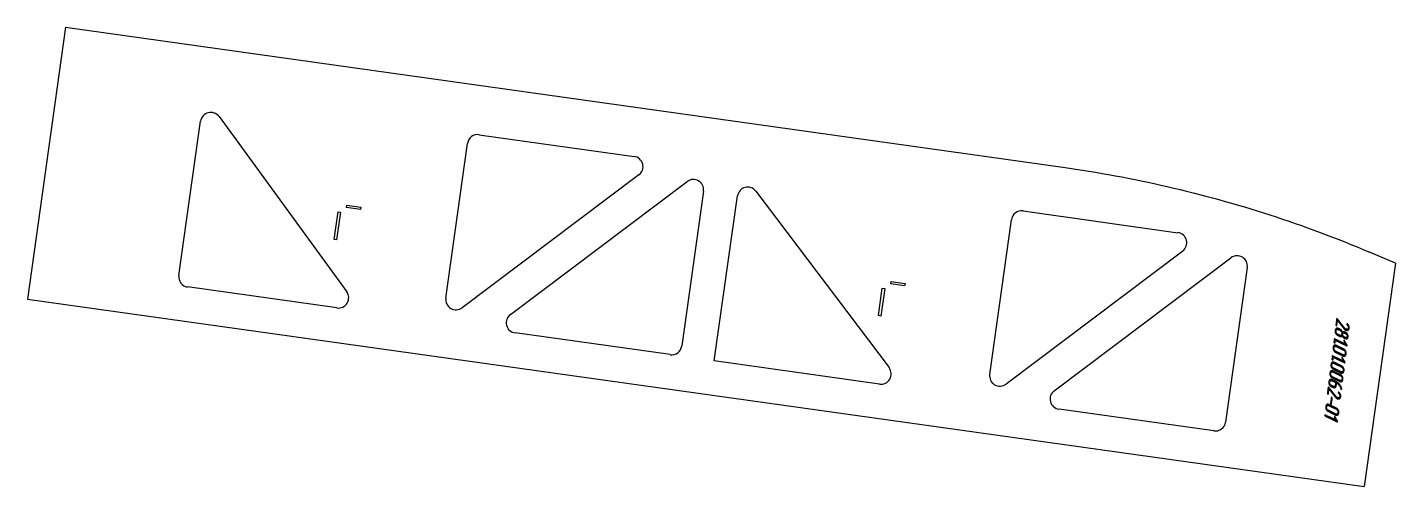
# Model space of a CAD drawing. Header units: millimetres. Extents: x 53 to 2045, y 127 to 796.
import ezdxf

# ---------------------------------------------------------------- set-up
doc = ezdxf.new("R2010")
doc.units = ezdxf.units.MM
doc.linetypes.add('K5LT_BASIC', pattern=[0])
doc.layers.add('Engraving', color=7, linetype='Continuous')

msp = doc.modelspace()

# ---------------------------------------------------------------- linework, layer by layer
at = {"color": 143, "linetype": 'K5LT_BASIC', "lineweight": 25, "true_color": 0x33acca}
for p, q in [((108.6, 795.9), (53, 399.7)), ((108.6, 795.9), (1560.4, 592)), ((273.5, 434.4), (305, 659)), ((332, 665.8), (518, 410.6)), ((710.9, 639.4), (936.4, 607.8)), ((662.3, 401.3), (693.9, 626.7)), ((943.4, 580.9), (686.2, 387.2)), ((756.2, 377.4), (1013.4, 571.1)), ((1037.3, 557.1), (1005.7, 331.6)), ((1053.1, 309.8), (1086.8, 550.1)), ((1113.7, 557.1), (1307.6, 300)), ((499.8, 486.9), (505.4, 527)), ((508.9, 526.5), (503.2, 486.4)), ((505.4, 527), (508.9, 526.5)), ((517.7, 533.2), (518.2, 536.7)), ((538, 530.3), (517.7, 533.2)), ((518.2, 536.7), (538.5, 533.8)), ((538.5, 533.8), (538, 530.3)), ((1502.6, 528.3), (1728.1, 496.6)), ((1454, 290.1), (1485.6, 515.5)), ((503.2, 486.4), (499.8, 486.9)), ((1735.1, 469.8), (1477.9, 276)), ((1547.9, 266.2), (1805.1, 460)), ((2045, 452.2), (2006.7, 468.4)), ((1829, 445.9), (1797.4, 220.5)), ((2045, 452.2), (1999.3, 126.5)), ((1309.9, 422), (1310.4, 425.4)), ((1330.2, 419.1), (1309.9, 422)), ((1310.4, 425.4), (1330.7, 422.6)), ((1330.7, 422.6), (1330.2, 419.1)), ((53, 399.7), (1999.3, 126.5)), ((503.7, 387), (286.3, 417.5)), ((1292, 375.7), (1297.6, 415.8)), ((1301.1, 415.3), (1295.5, 375.2)), ((1297.6, 415.8), (1301.1, 415.3)), ((1295.5, 375.2), (1292, 375.7)), ((988.7, 318.9), (763.2, 350.5)), ((1293.5, 276.1), (1053.1, 309.8)), ((1780.4, 207.7), (1554.9, 239.4))]:
    msp.add_line(p, q, dxfattribs=at)
for centre, start, end in [((319.9, 656.9), 36.0858, 172.0083), ((708.8, 624.6), 82.0083, 172.0083), ((934.3, 592.9), 306.9916, 82.0083), ((1022.5, 559.2), 352.0083, 126.9916), ((1101.7, 548), 37.025, 172.0083), ((1500.5, 513.4), 82.0083, 172.0083), ((1726, 481.8), 306.9916, 82.0083), ((1814.2, 448), 352.0083, 126.9916), ((288.4, 432.3), 172.0083, 262.0083), ((505.8, 401.8), 262.0083, 36.0858), ((677.1, 399.2), 172.0083, 306.9916), ((765.2, 365.4), 126.9916, 262.0083), ((990.8, 333.7), 262.0083, 352.0083), ((1295.6, 290.9), 262.0083, 37.025), ((1468.8, 288), 172.0083, 306.9916), ((1556.9, 254.2), 126.9916, 262.0083), ((1782.5, 222.6), 262.0083, 352.0083)]:
    msp.add_arc(centre, 15, start, end, dxfattribs=at)
msp.add_open_spline([(1560.4, 592), (1611.3, 584.9), (1712.9, 566.1), (1862.6, 524.6), (1959.4, 488.5), (2006.7, 468.4)], degree=3, dxfattribs=at)
at = {"layer": 'Engraving', "color": 143, "linetype": 'K5LT_BASIC', "lineweight": 25, "true_color": 0x33acca}
for points, knots in [([(1958.1, 362.4), (1958.6, 366.6), (1959.1, 370.8), (1959.1, 371.1), (1959.4, 371.2), (1959.6, 371.3), (1959.9, 371.1), (1960.1, 371), (1960.2, 370.9), (1965.4, 364.3), (1970.5, 357.7), (1970.7, 357.4), (1971, 357.2), (1971.2, 356.9), (1971.4, 356.7), (1971.9, 356.3), (1972.4, 356.1), (1973.8, 355.4), (1974.9, 356.1), (1975.4, 356.4), (1975.7, 357), (1976.1, 357.5), (1976.1, 358.2), (1976.3, 359.2), (1975.8, 360.3), (1975.4, 361.4), (1974.2, 362.5), (1974, 362.7), (1973.9, 362.9), (1973.9, 363.1), (1973.9, 363.4), (1973.9, 363.7), (1974.1, 363.8), (1974.3, 363.9), (1974.6, 363.8), (1974.7, 363.7), (1974.9, 363.6), (1976.4, 362.2), (1977.1, 360.6), (1977.7, 359.1), (1977.5, 357.6), (1977.3, 355.6), (1975.8, 354.7), (1974.2, 353.7), (1972.2, 354.6), (1971.6, 354.9), (1971, 355.4), (1970.3, 356), (1969.6, 356.9), (1964.9, 362.9), (1960.3, 368.8), (1959.8, 365.3), (1959.4, 361.7), (1959.4, 361.5), (1959.1, 361.3), (1958.9, 361.2), (1958.6, 361.3), (1958.4, 361.5), (1958.2, 361.7), (1958, 362), (1958.1, 362.4)], [0, 0, 0, 3.047826, 3.047826, 3.226196, 3.226196, 3.425035, 3.425035, 3.570989, 3.570989, 9.561221, 9.561221, 9.825724, 9.825724, 10.050668, 10.050668, 10.473601, 10.473601, 11.396415, 11.396415, 11.832946, 11.832946, 12.317549, 12.317549, 13.072233, 13.072233, 14.062635, 14.062635, 14.240973, 14.240973, 14.40613, 14.40613, 14.588981, 14.588981, 14.779051, 14.779051, 14.881829, 14.881829, 16.249197, 16.249197, 17.325971, 17.325971, 18.610175, 18.610175, 19.935785, 19.935785, 20.483021, 20.483021, 21.195978, 21.195978, 26.62229, 26.62229, 29.191003, 29.191003, 29.365522, 29.365522, 29.547183, 29.547183, 29.763638, 29.763638, 30, 30, 30]), ([(1956, 340.3), (1955.7, 340.5), (1955.5, 340.8), (1955.4, 341.1), (1955.4, 341.4), (1955.5, 341.5), (1955.7, 341.8), (1955.9, 341.9), (1956.2, 341.7), (1964.2, 337.9), (1972.1, 334), (1970.9, 336.2), (1969.6, 338.4), (1969.4, 338.8), (1969.5, 339), (1969.5, 339.3), (1969.7, 339.4), (1970, 339.5), (1970.3, 339.4), (1970.4, 339.4), (1970.7, 339), (1972.5, 335.9), (1974.2, 332.8), (1974.4, 332.5), (1974.3, 332.2), (1974.3, 331.9), (1974.1, 331.8), (1973.9, 331.7), (1973.6, 331.8), (1964.8, 336.1), (1956, 340.3)], [0, 0, 0, 0.181151, 0.181151, 0.343934, 0.343934, 0.472146, 0.472146, 0.625059, 0.625059, 5.39951, 5.39951, 6.773407, 6.773407, 6.936544, 6.936544, 7.074093, 7.074093, 7.217588, 7.217588, 7.383484, 7.383484, 9.302301, 9.302301, 9.462957, 9.462957, 9.596849, 9.596849, 9.739807, 9.739807, 15, 15, 15]), ([(1960.5, 347.1), (1958.8, 347.9), (1957.7, 349.7), (1956.7, 351.5), (1956.9, 353.3), (1957, 354), (1957.1, 354.7), (1957.3, 356.3), (1958.6, 357), (1960, 357.8), (1961.7, 356.9), (1963, 356.3), (1964.4, 355.6), (1965.4, 355.1), (1966.3, 354.1), (1967.2, 353), (1967.7, 351.6), (1968.3, 352.1), (1969.2, 352.1), (1970.1, 352.1), (1971, 351.7), (1971.7, 351.3), (1972.4, 351), (1974, 350.2), (1975.1, 348.4), (1975.7, 347.5), (1975.9, 346.6), (1975.9, 346.2), (1976, 345.7), (1976, 345.5), (1976, 345.3), (1976, 345), (1975.9, 344.8), (1975.7, 343.1), (1974.4, 342.4), (1973.7, 342), (1973, 342.1), (1972.6, 342.1), (1972.2, 342.2), (1972, 342.3), (1971.8, 342.3), (1971.6, 342.4), (1971.4, 342.5), (1970.7, 342.9), (1970, 343.2), (1969, 343.7), (1968.3, 344.4), (1967.6, 345.2), (1967, 346.3), (1966.5, 345.5), (1965.4, 345.4), (1964.3, 345.2), (1963.2, 345.8), (1961.8, 346.4), (1960.5, 347.1)], [0, 0, 0, 1.873598, 1.873598, 3.69261, 3.69261, 4.386884, 4.386884, 5.818535, 5.818535, 7.364988, 7.364988, 8.831065, 8.831065, 10.043454, 10.043454, 11.431214, 11.431214, 12.22177, 12.22177, 13.14885, 13.14885, 13.899491, 13.899491, 15.762312, 15.762312, 16.708293, 16.708293, 17.125443, 17.125443, 17.362221, 17.362221, 17.577677, 17.577677, 19.055802, 19.055802, 19.771228, 19.771228, 20.139764, 20.139764, 20.365597, 20.365597, 20.592941, 20.592941, 21.340886, 21.340886, 22.373032, 22.373032, 23.469845, 23.469845, 24.415003, 24.415003, 25.533412, 25.533412, 27, 27, 27]), ([(1960.6, 348.5), (1962, 347.8), (1963.3, 347.2), (1964.4, 346.6), (1965.3, 347.1), (1966.2, 347.5), (1966.4, 348.7), (1966.5, 349.4), (1966.6, 350.1), (1966.7, 351.3), (1966, 352.5), (1965.3, 353.7), (1964.2, 354.2), (1962.9, 354.9), (1961.5, 355.5), (1960.4, 356.1), (1959.5, 355.6), (1958.6, 355.1), (1958.5, 354), (1958.4, 353.3), (1958.3, 352.6), (1958.1, 351.4), (1958.8, 350.2), (1959.5, 349), (1960.6, 348.5)], [0, 0, 0, 1.329406, 1.329406, 2.254108, 2.254108, 3.148824, 3.148824, 3.778355, 3.778355, 4.877538, 4.877538, 6.009386, 6.009386, 7.338792, 7.338792, 8.260968, 8.260968, 9.137189, 9.137189, 9.766721, 9.766721, 10.866842, 10.866842, 12, 12, 12]), ([(1970.2, 344.6), (1970.8, 344.3), (1971.5, 343.9), (1972.7, 343.4), (1973.5, 343.8), (1974.4, 344.3), (1974.6, 345.5), (1974.7, 346.6), (1974, 347.8), (1973.4, 349), (1972.2, 349.6), (1971.5, 349.9), (1970.9, 350.3), (1969.7, 350.8), (1968.8, 350.4), (1968, 349.9), (1967.8, 348.8), (1967.7, 347.6), (1968.3, 346.4), (1969, 345.2), (1970.2, 344.6)], [0, 0, 0, 0.718951, 0.718951, 1.697337, 1.697337, 2.634709, 2.634709, 3.797866, 3.797866, 5.000561, 5.000561, 5.719512, 5.719512, 6.697901, 6.697901, 7.635273, 7.635273, 8.789173, 8.789173, 10, 10, 10]), ([(1957.4, 322.4), (1955.7, 323.2), (1954.7, 325), (1953.6, 326.8), (1953.9, 328.6), (1953.9, 329.3), (1954, 330), (1954.2, 331.6), (1955.6, 332.4), (1956.9, 333.1), (1958.6, 332.3), (1964, 329.6), (1969.4, 327), (1971, 326.2), (1972.1, 324.4), (1973.2, 322.6), (1972.9, 320.8), (1972.9, 320.1), (1972.8, 319.4), (1972.6, 317.7), (1971.2, 317), (1969.9, 316.3), (1968.2, 317.1), (1962.8, 319.8), (1957.4, 322.4)], [0, 0, 0, 0.846521, 0.846521, 1.674424, 1.674424, 1.989042, 1.989042, 2.637777, 2.637777, 3.338641, 3.338641, 5.996422, 5.996422, 6.83575, 6.83575, 7.667338, 7.667338, 7.981955, 7.981955, 8.645972, 8.645972, 9.342219, 9.342219, 12, 12, 12]), ([(1957, 336.6), (1957, 336.2), (1956.6, 336), (1956.2, 335.8), (1955.9, 336), (1955.5, 336.2), (1955.2, 336.6), (1954.9, 337), (1955, 337.5), (1955, 338), (1955.4, 338.2), (1955.7, 338.3), (1956.1, 338.1), (1956.3, 338), (1956.7, 337.5), (1957.1, 337.1), (1957, 336.6)], [0, 0, 0, 0.855828, 0.855828, 1.74556, 1.74556, 2.805969, 2.805969, 3.96496, 3.96496, 4.876932, 4.876932, 5.801755, 5.801755, 6.76801, 6.76801, 8, 8, 8]), ([(1957.6, 323.8), (1963, 321.2), (1968.4, 318.6), (1969.5, 318), (1970.4, 318.5), (1971.3, 318.9), (1971.4, 320.1), (1971.5, 320.8), (1971.6, 321.5), (1971.7, 322.7), (1971.1, 323.9), (1970.4, 325.1), (1969.2, 325.6), (1963.8, 328.2), (1958.4, 330.8), (1957.3, 331.4), (1956.4, 330.9), (1955.5, 330.5), (1955.4, 329.3), (1955.3, 328.6), (1955.2, 327.9), (1955.1, 326.8), (1955.7, 325.6), (1956.4, 324.3), (1957.6, 323.8)], [0, 0, 0, 3.194824, 3.194824, 3.749556, 3.749556, 4.284872, 4.284872, 4.662943, 4.662943, 5.32312, 5.32312, 6.003067, 6.003067, 9.197891, 9.197891, 9.751896, 9.751896, 10.278148, 10.278148, 10.656218, 10.656218, 11.310094, 11.310094, 12, 12, 12]), ([(1954.3, 297.7), (1952.7, 298.5), (1951.6, 300.3), (1950.6, 302.1), (1950.8, 303.9), (1950.9, 304.6), (1951, 305.3), (1951.2, 306.9), (1952.5, 307.7), (1953.8, 308.4), (1955.5, 307.6), (1961, 305), (1966.4, 302.3), (1968, 301.6), (1969, 299.7), (1970.1, 297.9), (1969.9, 296.2), (1969.8, 295.4), (1969.7, 294.7), (1969.5, 293), (1968.2, 292.3), (1966.8, 291.6), (1965.1, 292.5), (1959.7, 295.1), (1954.3, 297.7)], [0, 0, 0, 0.846521, 0.846521, 1.674424, 1.674424, 1.989042, 1.989042, 2.637777, 2.637777, 3.338641, 3.338641, 5.996422, 5.996422, 6.83575, 6.83575, 7.667338, 7.667338, 7.981955, 7.981955, 8.645972, 8.645972, 9.342219, 9.342219, 12, 12, 12]), ([(1953.9, 311.9), (1953.9, 311.5), (1953.5, 311.3), (1953.2, 311.1), (1952.8, 311.3), (1952.4, 311.5), (1952.1, 311.9), (1951.8, 312.4), (1951.9, 312.9), (1952, 313.4), (1952.3, 313.5), (1952.6, 313.6), (1953.1, 313.4), (1953.3, 313.3), (1953.6, 312.9), (1954, 312.4), (1953.9, 311.9)], [0, 0, 0, 0.855828, 0.855828, 1.74556, 1.74556, 2.805969, 2.805969, 3.96496, 3.96496, 4.876932, 4.876932, 5.801755, 5.801755, 6.76801, 6.76801, 8, 8, 8]), ([(1954.5, 299.1), (1959.9, 296.5), (1965.3, 293.9), (1966.4, 293.3), (1967.3, 293.8), (1968.2, 294.2), (1968.4, 295.4), (1968.4, 296.1), (1968.5, 296.8), (1968.7, 298), (1968, 299.2), (1967.3, 300.4), (1966.2, 300.9), (1960.8, 303.6), (1955.4, 306.2), (1954.3, 306.7), (1953.4, 306.2), (1952.5, 305.8), (1952.3, 304.7), (1952.2, 304), (1952.1, 303.2), (1952, 302.1), (1952.7, 300.9), (1953.3, 299.7), (1954.5, 299.1)], [0, 0, 0, 3.194824, 3.194824, 3.749556, 3.749556, 4.284872, 4.284872, 4.662943, 4.662943, 5.32312, 5.32312, 6.003067, 6.003067, 9.197891, 9.197891, 9.751896, 9.751896, 10.278148, 10.278148, 10.656218, 10.656218, 11.310094, 11.310094, 12, 12, 12]), ([(1953, 315.7), (1952.6, 315.8), (1952.5, 316.1), (1952.3, 316.4), (1952.4, 316.7), (1952.4, 316.8), (1952.6, 317.1), (1952.8, 317.2), (1953.1, 317.1), (1961.1, 313.2), (1969.1, 309.3), (1967.8, 311.6), (1966.6, 313.8), (1966.4, 314.1), (1966.4, 314.3), (1966.4, 314.6), (1966.7, 314.8), (1966.9, 314.9), (1967.2, 314.7), (1967.3, 314.7), (1967.6, 314.3), (1969.4, 311.2), (1971.2, 308.1), (1971.3, 307.8), (1971.3, 307.5), (1971.2, 307.3), (1971, 307.1), (1970.8, 307), (1970.5, 307.1), (1961.7, 311.4), (1953, 315.7)], [0, 0, 0, 0.181151, 0.181151, 0.343934, 0.343934, 0.472146, 0.472146, 0.625059, 0.625059, 5.39951, 5.39951, 6.773407, 6.773407, 6.936544, 6.936544, 7.074093, 7.074093, 7.217588, 7.217588, 7.383484, 7.383484, 9.302301, 9.302301, 9.462957, 9.462957, 9.596849, 9.596849, 9.739807, 9.739807, 15, 15, 15]), ([(1958.4, 279.5), (1961.2, 278.1), (1963.4, 275.5), (1965.7, 272.6), (1966.5, 269.1), (1966.5, 268.9), (1966.5, 268.8), (1966.5, 268.5), (1966.2, 268.4), (1966, 268.3), (1965.7, 268.5), (1965.5, 268.6), (1965.4, 268.7), (1965.3, 268.9), (1965.1, 269.2), (1965.1, 269.4), (1965.1, 269.5), (1965, 269.7), (1965, 269.9), (1964.9, 270.3), (1964.8, 270.6), (1964.5, 271.3), (1964.2, 272), (1963.6, 273.2), (1962.5, 274.6), (1961.8, 275.5), (1960.8, 276.4), (1959.9, 277.3), (1959, 277.7), (1958.7, 275.6), (1958.5, 273.5), (1958.3, 271.7), (1956.9, 271), (1955.6, 270.4), (1953.9, 271.2), (1952.5, 271.8), (1951.2, 272.5), (1949.5, 273.3), (1948.5, 275.1), (1947.4, 276.9), (1947.7, 278.7), (1947.8, 279.4), (1947.8, 280.1), (1948, 281.7), (1949.4, 282.5), (1950.7, 283.2), (1952.4, 282.4), (1955.4, 280.9), (1958.4, 279.5)], [0, 0, 0, 2.498316, 2.498316, 5.262484, 5.262484, 5.387819, 5.387819, 5.576565, 5.576565, 5.780812, 5.780812, 5.94013, 5.94013, 6.158112, 6.158112, 6.282716, 6.282716, 6.433855, 6.433855, 6.733626, 6.733626, 7.321232, 7.321232, 8.511503, 8.511503, 9.467261, 9.467261, 10.342598, 10.342598, 11.992145, 11.992145, 13.165958, 13.165958, 14.387907, 14.387907, 15.553255, 15.553255, 17.042108, 17.042108, 18.487785, 18.487785, 19.039603, 19.039603, 20.17753, 20.17753, 21.406839, 21.406839, 24, 24, 24]), ([(1957.6, 278.3), (1954.9, 279.7), (1952.2, 281), (1951.2, 281.5), (1950.2, 281), (1949.3, 280.6), (1949.2, 279.5), (1949.1, 278.7), (1949, 278), (1948.9, 276.9), (1949.6, 275.7), (1950.2, 274.5), (1951.4, 273.9), (1952.7, 273.3), (1954.1, 272.6), (1955.2, 272.1), (1956.1, 272.5), (1957, 272.9), (1957.1, 274.1), (1957.4, 276.2), (1957.6, 278.3)], [0, 0, 0, 2.151609, 2.151609, 2.897861, 2.897861, 3.606926, 3.606926, 4.116362, 4.116362, 5.006613, 5.006613, 5.923599, 5.923599, 6.999394, 6.999394, 7.74769, 7.74769, 8.471721, 8.471721, 10, 10, 10]), ([(1952.8, 285.1), (1951.1, 285.9), (1950.1, 287.7), (1949, 289.5), (1949.2, 291.3), (1949.3, 292), (1949.4, 292.7), (1949.6, 294.3), (1950.9, 295.1), (1952.3, 295.8), (1954, 295), (1959.4, 292.4), (1964.8, 289.7), (1966.4, 289), (1967.5, 287.1), (1968.5, 285.3), (1968.3, 283.5), (1968.2, 282.8), (1968.1, 282.1), (1967.9, 280.4), (1966.6, 279.7), (1965.3, 279), (1963.6, 279.9), (1958.2, 282.5), (1952.8, 285.1)], [0, 0, 0, 0.846521, 0.846521, 1.674424, 1.674424, 1.989042, 1.989042, 2.637777, 2.637777, 3.338641, 3.338641, 5.996422, 5.996422, 6.83575, 6.83575, 7.667338, 7.667338, 7.981955, 7.981955, 8.645972, 8.645972, 9.342219, 9.342219, 12, 12, 12]), ([(1952.9, 286.5), (1958.3, 283.9), (1963.7, 281.3), (1964.8, 280.7), (1965.7, 281.2), (1966.6, 281.6), (1966.8, 282.8), (1966.9, 283.5), (1967, 284.2), (1967.1, 285.4), (1966.4, 286.6), (1965.7, 287.8), (1964.6, 288.3), (1959.2, 290.9), (1953.8, 293.6), (1952.7, 294.1), (1951.8, 293.6), (1950.9, 293.2), (1950.8, 292.1), (1950.7, 291.3), (1950.6, 290.6), (1950.4, 289.5), (1951.1, 288.3), (1951.8, 287.1), (1952.9, 286.5)], [0, 0, 0, 3.194824, 3.194824, 3.749556, 3.749556, 4.284872, 4.284872, 4.662943, 4.662943, 5.32312, 5.32312, 6.003067, 6.003067, 9.197891, 9.197891, 9.751896, 9.751896, 10.278148, 10.278148, 10.656218, 10.656218, 11.310094, 11.310094, 12, 12, 12]), ([(1945.7, 262.6), (1946.2, 266.8), (1946.7, 271), (1946.7, 271.3), (1947, 271.4), (1947.2, 271.5), (1947.5, 271.4), (1947.7, 271.3), (1947.8, 271.1), (1953, 264.5), (1958.1, 257.9), (1958.3, 257.7), (1958.6, 257.4), (1958.8, 257.2), (1959, 256.9), (1959.5, 256.5), (1960, 256.3), (1961.4, 255.6), (1962.5, 256.3), (1963, 256.6), (1963.3, 257.2), (1963.7, 257.7), (1963.8, 258.5), (1963.9, 259.4), (1963.5, 260.5), (1963, 261.6), (1961.9, 262.7), (1961.6, 262.9), (1961.6, 263.1), (1961.5, 263.3), (1961.5, 263.6), (1961.5, 263.9), (1961.7, 264), (1961.9, 264.1), (1962.2, 264), (1962.4, 263.9), (1962.5, 263.8), (1964, 262.5), (1964.7, 260.8), (1965.3, 259.3), (1965.1, 257.9), (1964.9, 255.8), (1963.4, 254.9), (1961.8, 253.9), (1959.8, 254.8), (1959.2, 255.2), (1958.6, 255.7), (1958, 256.2), (1957.2, 257.1), (1952.6, 263.1), (1947.9, 269), (1947.5, 265.5), (1947, 261.9), (1947, 261.7), (1946.7, 261.6), (1946.5, 261.4), (1946.3, 261.6), (1946, 261.7), (1945.8, 262), (1945.6, 262.3), (1945.7, 262.6)], [0, 0, 0, 3.047826, 3.047826, 3.226196, 3.226196, 3.425035, 3.425035, 3.570989, 3.570989, 9.561221, 9.561221, 9.825724, 9.825724, 10.050668, 10.050668, 10.473601, 10.473601, 11.396415, 11.396415, 11.832946, 11.832946, 12.317549, 12.317549, 13.072233, 13.072233, 14.062635, 14.062635, 14.240973, 14.240973, 14.40613, 14.40613, 14.588981, 14.588981, 14.779051, 14.779051, 14.881829, 14.881829, 16.249197, 16.249197, 17.325971, 17.325971, 18.610175, 18.610175, 19.935785, 19.935785, 20.483021, 20.483021, 21.195978, 21.195978, 26.62229, 26.62229, 29.191003, 29.191003, 29.365522, 29.365522, 29.547183, 29.547183, 29.763638, 29.763638, 30, 30, 30]), ([(1946.7, 236.3), (1945, 237.1), (1944, 238.9), (1942.9, 240.7), (1943.2, 242.5), (1943.3, 243.2), (1943.3, 243.9), (1943.5, 245.5), (1944.9, 246.2), (1946.2, 247), (1947.9, 246.1), (1953.3, 243.5), (1958.7, 240.9), (1960.3, 240.1), (1961.4, 238.3), (1962.5, 236.5), (1962.3, 234.7), (1962.2, 234), (1962.1, 233.3), (1961.9, 231.6), (1960.5, 230.9), (1959.2, 230.2), (1957.5, 231), (1952.1, 233.6), (1946.7, 236.3)], [0, 0, 0, 0.846521, 0.846521, 1.674424, 1.674424, 1.989042, 1.989042, 2.637777, 2.637777, 3.338641, 3.338641, 5.996422, 5.996422, 6.83575, 6.83575, 7.667338, 7.667338, 7.981955, 7.981955, 8.645972, 8.645972, 9.342219, 9.342219, 12, 12, 12]), ([(1946.9, 237.7), (1952.3, 235), (1957.7, 232.4), (1958.8, 231.9), (1959.7, 232.3), (1960.6, 232.8), (1960.7, 234), (1960.8, 234.7), (1960.9, 235.4), (1961, 236.5), (1960.4, 237.7), (1959.7, 239), (1958.6, 239.5), (1953.1, 242.1), (1947.7, 244.7), (1946.7, 245.3), (1945.7, 244.8), (1944.8, 244.3), (1944.7, 243.2), (1944.6, 242.5), (1944.5, 241.8), (1944.4, 240.7), (1945, 239.4), (1945.7, 238.2), (1946.9, 237.7)], [0, 0, 0, 3.194824, 3.194824, 3.749556, 3.749556, 4.284872, 4.284872, 4.662943, 4.662943, 5.32312, 5.32312, 6.003067, 6.003067, 9.197891, 9.197891, 9.751896, 9.751896, 10.278148, 10.278148, 10.656218, 10.656218, 11.310094, 11.310094, 12, 12, 12]), ([(1950.3, 247.7), (1950.8, 252), (1951.3, 256.2), (1951.4, 256.5), (1951.6, 256.6), (1951.8, 256.7), (1952.1, 256.6), (1952.2, 256.5), (1952.5, 256.2), (1952.7, 255.9), (1952.7, 255.5), (1952.1, 251.3), (1951.6, 247.1), (1951.6, 246.8), (1951.3, 246.7), (1951.1, 246.6), (1950.9, 246.7), (1950.6, 246.8), (1950.4, 247.1), (1950.2, 247.4), (1950.3, 247.7)], [0, 0, 0, 3.94619, 3.94619, 4.18756, 4.18756, 4.430856, 4.430856, 4.683549, 4.683549, 5.009861, 5.009861, 8.956051, 8.956051, 9.181245, 9.181245, 9.415662, 9.415662, 9.694987, 9.694987, 10, 10, 10]), ([(1942.3, 229.5), (1942, 229.7), (1941.8, 230), (1941.7, 230.3), (1941.7, 230.6), (1941.7, 230.7), (1941.9, 231), (1942.1, 231.1), (1942.5, 230.9), (1950.4, 227.1), (1958.4, 223.2), (1957.1, 225.4), (1955.9, 227.6), (1955.7, 228), (1955.7, 228.2), (1955.8, 228.5), (1956, 228.6), (1956.2, 228.7), (1956.5, 228.6), (1956.6, 228.6), (1956.9, 228.2), (1958.7, 225.1), (1960.5, 222), (1960.6, 221.7), (1960.6, 221.4), (1960.6, 221.1), (1960.3, 221), (1960.1, 220.9), (1959.8, 221), (1951.1, 225.3), (1942.3, 229.5)], [0, 0, 0, 0.181151, 0.181151, 0.343934, 0.343934, 0.472146, 0.472146, 0.625059, 0.625059, 5.39951, 5.39951, 6.773407, 6.773407, 6.936544, 6.936544, 7.074093, 7.074093, 7.217588, 7.217588, 7.383484, 7.383484, 9.302301, 9.302301, 9.462957, 9.462957, 9.596849, 9.596849, 9.739807, 9.739807, 15, 15, 15])]:
    msp.add_open_spline(points, degree=2, knots=knots, dxfattribs=at)

doc.saveas('drawing.dxf')
